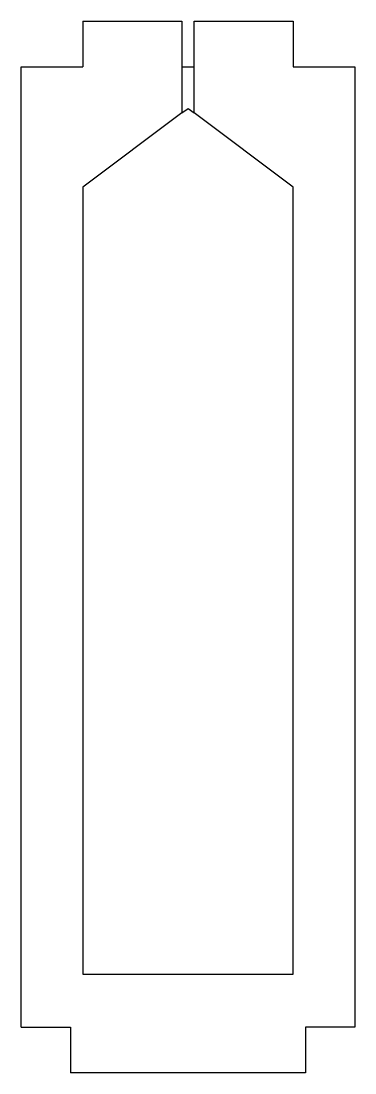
# Model space of a CAD drawing. Extents: x -43 to 43, y -135 to 135.
import ezdxf

# ---------------------------------------------------------------- set-up
doc = ezdxf.new("R2010")
doc.units = 0
doc.layers.get('0').update_dxf_attribs({"linetype": 'CONTINUOUS'})

msp = doc.modelspace()

# ---------------------------------------------------------------- linework, layer by layer
for p, q in [((-26.9875, 135.24865), (-1.5875, 135.24865)), ((-26.9875, 135.24865), (-26.9875, 123.51385)), ((-1.5875, 135.24865), (-1.5875, 123.51385)), ((1.5875, 135.24865), (26.9875, 135.24865)), ((1.5875, 123.51385), (1.5875, 135.24865)), ((26.9875, 135.24865), (26.9875, 123.51385)), ((-42.8625, 123.51385), (-26.9875, 123.51385)), ((-42.8625, -123.51385), (-42.8625, 123.51385)), ((-1.5875, 123.51385), (1.5875, 123.51385)), ((-1.5875, 123.51385), (-1.5875, 111.6076)), ((1.5875, 111.6076), (1.5875, 123.51385)), ((26.9875, 123.51385), (42.8625, 123.51385)), ((42.8625, 123.51385), (42.8625, -123.51385)), ((-1.5875, 111.6076), (-26.9875, 92.5576)), ((-1.5875, 111.6076), (0, 112.79823)), ((0, 112.79823), (1.5875, 111.6076)), ((26.9875, 92.5576), (1.5875, 111.6076)), ((-26.9875, 92.5576), (-26.9875, -109.84865)), ((26.9875, -109.84865), (26.9875, 92.5576)), ((-26.9875, -109.84865), (26.9875, -109.84865)), ((-42.8625, -123.51385), (-30.1625, -123.51385)), ((-30.1625, -123.51385), (-30.1625, -135.24865)), ((42.8625, -123.51385), (30.1625, -123.51385)), ((30.1625, -123.51385), (30.1625, -135.24865)), ((30.1625, -135.24865), (-30.1625, -135.24865))]:
    msp.add_line(p, q)

doc.saveas('drawing.dxf')
